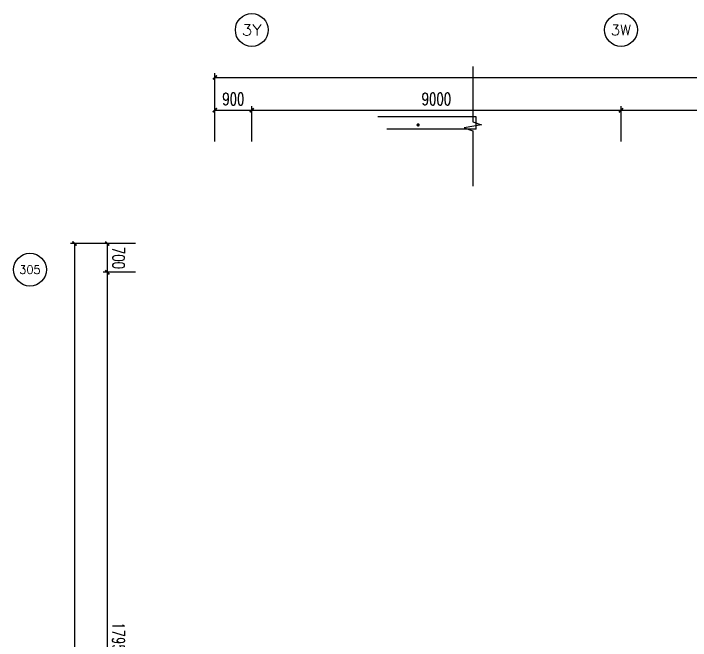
# Model space of a CAD drawing. Extents: x -474411 to 577939, y 0 to 1014176.
# Drawn here: x -318661 to -302161, y 611751 to 627024 of the extents above; entities that cross this region are included whole.
import ezdxf
from ezdxf.enums import TextEntityAlignment as Align

# ---------------------------------------------------------------- set-up
doc = ezdxf.new("R2010")
doc.units = 0
doc.header["$LTSCALE"] = 1000
doc.header["$MEASUREMENT"] = 0
doc.layers.get('Defpoints').update_dxf_attribs({"color": 210})
for name, color, linetype in [('A-AXIS-D', 1, 'Continuous'), ('A1$0$ICONS', 3, 'Continuous'), ('AS-WALL', 40, 'Continuous'), ('PUB_TEXT', 7, 'Continuous')]:
    doc.layers.add(name, color=color, linetype=linetype)
doc.styles.add('_TCH_AXIS', font='COMPLEX', dxfattribs={"bigfont": 'GBCBIG'})
doc.styles.add('_TCH_DIM_T3', font='SIMPLEX', dxfattribs={"width": 0.705882, "bigfont": 'GBCBIG'})
doc.styles.add('A-DIM_T3', font='SIMPLEX', dxfattribs={"width": 0.705882, "bigfont": 'GBCBIG'})
doc.dimstyles.new('_TCH_ARCH&&100', dxfattribs={"dimtxt": 297.5, "dimasz": 100, "dimexe": 100, "dimexo": 100, "dimgap": 126.25, "dimtad": 1, "dimdec": 0, "dimzin": 0, "dimdsep": 46, "dimtxsty": '_TCH_DIM_T3', "dimblk": 'ARCHTICK', "dimcen": 0.09, "dimclrt": 7, "dimazin": 2, "dimtfac": 1, "dimtdec": 0, "dimtix": 1, "dimtmove": 2, "dimatfit": 3, "dimfxl": 0, "dimtolj": 1, "dimtzin": 0, "dimarcsym": 0})
doc.dimstyles.new('A-DIM&&100', dxfattribs={"dimtxt": 297.5, "dimasz": 100, "dimexe": 100, "dimexo": 100, "dimgap": 126.25, "dimtad": 1, "dimdec": 0, "dimzin": 0, "dimdsep": 46, "dimtxsty": 'A-DIM_T3', "dimblk": 'ARCHTICK', "dimcen": 0.09, "dimclrt": 7, "dimazin": 2, "dimtfac": 1, "dimtdec": 0, "dimtix": 1, "dimtmove": 2, "dimatfit": 3, "dimfxl": 0, "dimtolj": 1, "dimtzin": 0, "dimarcsym": 0})

# ---------------------------------------------------------------- blocks, each defined once
blk = doc.blocks.new('_ArchTick')
at = {"color": 0, "linetype": 'ByBlock', "const_width": 0.4}
blk.add_lwpolyline([(-0.5, -0.5), (0.5, 0.5)], dxfattribs=at)
blk = doc.blocks.new('*D590')
at = {"layer": 'A-AXIS-D', "color": 0, "lineweight": -2}
for p, q in [((-315689, 621420), (-316476, 621420)), ((-316376, 621420), (-316376, 620720)), ((-315689, 620720), (-316476, 620720))]:
    blk.add_line(p, q, dxfattribs=at)
at = {"layer": 'Defpoints', "color": 0}
for p in [(-315589, 621420), (-316376, 620720), (-315589, 620720)]:
    blk.add_point(p, dxfattribs=at)
at = {"layer": 'A-AXIS-D', "color": 0, "lineweight": -2, "xscale": 100, "yscale": 100, "zscale": 100}
for p, rotation in [((-316376, 621420), 90), ((-316376, 620720), 270)]:
    blk.add_blockref('_ArchTick', p, dxfattribs=dict(at, rotation=rotation))
at = {"layer": 'A-AXIS-D', "color": 7, "insert": (-316101, 621070), "char_height": 297.5, "attachment_point": 5, "rotation": 270, "style": 'A-DIM_T3'}
blk.add_mtext('\\A1;700', dxfattribs=at)
blk = doc.blocks.new('*D591')
at = {"layer": 'A-AXIS-D', "color": 0, "lineweight": -2}
for p, q in [((-315689, 620720), (-316476, 620720)), ((-316376, 620720), (-316376, 602770)), ((-315689, 602770), (-316476, 602770))]:
    blk.add_line(p, q, dxfattribs=at)
at = {"layer": 'Defpoints', "color": 0}
for p in [(-315589, 620720), (-316376, 602770), (-315589, 602770)]:
    blk.add_point(p, dxfattribs=at)
at = {"layer": 'A-AXIS-D', "color": 0, "lineweight": -2, "xscale": 100, "yscale": 100, "zscale": 100}
for p, rotation in [((-316376, 620720), 90), ((-316376, 602770), 270)]:
    blk.add_blockref('_ArchTick', p, dxfattribs=dict(at, rotation=rotation))
at = {"layer": 'A-AXIS-D', "color": 7, "insert": (-316101, 611745), "char_height": 297.5, "attachment_point": 5, "rotation": 270, "style": 'A-DIM_T3'}
blk.add_mtext('\\A1;17950', dxfattribs=at)
blk = doc.blocks.new('*D694')
at = {"layer": 'A-AXIS-D', "color": 0, "lineweight": -2}
for p, q in [((-315789, 621420), (-317276, 621420)), ((-317176, 621420), (-317176, 548220)), ((-315789, 548220), (-317276, 548220))]:
    blk.add_line(p, q, dxfattribs=at)
at = {"layer": 'Defpoints', "color": 0}
for p in [(-315689, 621420), (-317176, 548220), (-315689, 548220)]:
    blk.add_point(p, dxfattribs=at)
at = {"layer": 'A-AXIS-D', "color": 0, "lineweight": -2, "xscale": 100, "yscale": 100, "zscale": 100}
for p, rotation in [((-317176, 621420), 90), ((-317176, 548220), 270)]:
    blk.add_blockref('_ArchTick', p, dxfattribs=dict(at, rotation=rotation))
at = {"layer": 'A-AXIS-D', "color": 7, "insert": (-316901, 584820), "char_height": 297.5, "attachment_point": 5, "rotation": 270, "style": 'A-DIM_T3'}
blk.add_mtext('\\A1;73200', dxfattribs=at)
blk = doc.blocks.new('*D695')
at = {"layer": 'A-AXIS-D', "color": 0, "lineweight": -2}
for p, q in [((-313754, 623910), (-313754, 624768)), ((-312854, 623910), (-312854, 624768)), ((-313754, 624668), (-312854, 624668))]:
    blk.add_line(p, q, dxfattribs=at)
at = {"layer": 'Defpoints', "color": 0}
for p in [(-312854, 624668), (-313754, 623810), (-312854, 623810)]:
    blk.add_point(p, dxfattribs=at)
at = {"layer": 'A-AXIS-D', "color": 0, "lineweight": -2, "xscale": 100, "yscale": 100, "zscale": 100, "rotation": 180}
blk.add_blockref('_ArchTick', (-313754, 624668), dxfattribs=at)
at = {"layer": 'A-AXIS-D', "color": 0, "lineweight": -2, "xscale": 100, "yscale": 100, "zscale": 100}
blk.add_blockref('_ArchTick', (-312854, 624668), dxfattribs=at)
at = {"layer": 'A-AXIS-D', "color": 7, "insert": (-313304, 624943), "char_height": 297.5, "attachment_point": 5, "style": '_TCH_DIM_T3'}
blk.add_mtext('\\A1;900', dxfattribs=at)
blk = doc.blocks.new('*D696')
at = {"layer": 'A-AXIS-D', "color": 0, "lineweight": -2}
for p, q in [((-312854, 623910), (-312854, 624768)), ((-303854, 623910), (-303854, 624768)), ((-312854, 624668), (-303854, 624668))]:
    blk.add_line(p, q, dxfattribs=at)
at = {"layer": 'Defpoints', "color": 0}
for p in [(-303854, 624668), (-312854, 623810), (-303854, 623810)]:
    blk.add_point(p, dxfattribs=at)
at = {"layer": 'A-AXIS-D', "color": 0, "lineweight": -2, "xscale": 100, "yscale": 100, "zscale": 100, "rotation": 180}
blk.add_blockref('_ArchTick', (-312854, 624668), dxfattribs=at)
at = {"layer": 'A-AXIS-D', "color": 0, "lineweight": -2, "xscale": 100, "yscale": 100, "zscale": 100}
blk.add_blockref('_ArchTick', (-303854, 624668), dxfattribs=at)
at = {"layer": 'A-AXIS-D', "color": 7, "insert": (-308354, 624943), "char_height": 297.5, "attachment_point": 5, "style": '_TCH_DIM_T3'}
blk.add_mtext('\\A1;9000', dxfattribs=at)
blk = doc.blocks.new('*D697')
at = {"layer": 'A-AXIS-D', "color": 0, "lineweight": -2}
for p, q in [((-303854, 623910), (-303854, 624768)), ((-294854, 623910), (-294854, 624768)), ((-303854, 624668), (-294854, 624668))]:
    blk.add_line(p, q, dxfattribs=at)
at = {"layer": 'Defpoints', "color": 0}
for p in [(-294854, 624668), (-303854, 623810), (-294854, 623810)]:
    blk.add_point(p, dxfattribs=at)
at = {"layer": 'A-AXIS-D', "color": 0, "lineweight": -2, "xscale": 100, "yscale": 100, "zscale": 100, "rotation": 180}
blk.add_blockref('_ArchTick', (-303854, 624668), dxfattribs=at)
at = {"layer": 'A-AXIS-D', "color": 0, "lineweight": -2, "xscale": 100, "yscale": 100, "zscale": 100}
blk.add_blockref('_ArchTick', (-294854, 624668), dxfattribs=at)
at = {"layer": 'A-AXIS-D', "color": 7, "insert": (-299354, 624943), "char_height": 297.5, "attachment_point": 5, "style": '_TCH_DIM_T3'}
blk.add_mtext('\\A1;9000', dxfattribs=at)
blk = doc.blocks.new('*D682')
at = {"layer": 'A-AXIS-D', "color": 0, "lineweight": -2}
for p, q in [((-313754, 624010), (-313754, 625568)), ((-128054, 624010), (-128054, 625568)), ((-313754, 625468), (-128054, 625468))]:
    blk.add_line(p, q, dxfattribs=at)
at = {"layer": 'Defpoints', "color": 0}
for p in [(-128054, 625468), (-313754, 623910), (-128054, 623910)]:
    blk.add_point(p, dxfattribs=at)
at = {"layer": 'A-AXIS-D', "color": 0, "lineweight": -2, "xscale": 100, "yscale": 100, "zscale": 100, "rotation": 180}
blk.add_blockref('_ArchTick', (-313754, 625468), dxfattribs=at)
at = {"layer": 'A-AXIS-D', "color": 0, "lineweight": -2, "xscale": 100, "yscale": 100, "zscale": 100}
blk.add_blockref('_ArchTick', (-128054, 625468), dxfattribs=at)
at = {"layer": 'A-AXIS-D', "color": 7, "insert": (-220904, 625743), "char_height": 297.5, "attachment_point": 5, "style": '_TCH_DIM_T3'}
blk.add_mtext('\\A1;185700', dxfattribs=at)

msp = doc.modelspace()

# ---------------------------------------------------------------- linework, layer by layer
at = {"layer": 'A-AXIS-D', "color": 8}
for centre in [(-312854.2, 626624), (-303854.2, 626624), (-318260.9, 620784.3)]:
    msp.add_circle(centre, 400, dxfattribs=at)
at = {"layer": 'A1$0$ICONS', "color": 8}
msp.add_lwpolyline([(-307463.3, 625730.1), (-307463.3, 624387.6), (-307253.3, 624311.1), (-307673.3, 624237.1), (-307463.3, 624162.6), (-307463.3, 622820.1)], dxfattribs=at)
at = {"layer": 'A1$0$ICONS', "color": 8, "const_width": 40}
msp.add_lwpolyline([(-308791, 624292.1, 1), (-308809, 624327.9, 1)], format="xyb", close=True, dxfattribs=at)
msp.add_lwpolyline([(-308791, 624292.1, 1), (-308809, 624327.9, 1)], format="xyb", close=True, dxfattribs=at)
at = {"layer": 'AS-WALL', "color": 8}
for p, q in [((-307387.9, 624510.1), (-309780, 624510.1)), ((-307387.9, 624210.1), (-307387.9, 624510.1)), ((-307387.9, 624210.1), (-309561.9, 624210.1))]:
    msp.add_line(p, q, dxfattribs=at)

# ---------------------------------------------------------------- texts
at = {"layer": 'PUB_TEXT', "color": 8, "style": '_TCH_AXIS'}
for s, height, p, p2 in [('3Y', 270.86, (-313099.3, 626488.5), (-312609.1, 626488.5)), ('3W', 255.29, (-304103.4, 626496.3), (-303605, 626496.3)), ('305', 206.28, (-318521.2, 620681.1), (-318000.6, 620681.1))]:
    msp.add_text(s, height=height, dxfattribs=at).set_placement(p, p2, align=Align.FIT)

# ---------------------------------------------------------------- dimensions: what is measured, and where the dimension line sits
at = {"layer": 'A-AXIS-D', "color": 8}
for base, p1, p2, picture, middle in [((-128054.2, 625467.8), (-313754.2, 623909.8), (-128054.2, 623909.8), '*D682', (-220904.2, 625742.8)), ((-312854.2, 624667.8), (-313754.2, 623809.8), (-312854.2, 623809.8), '*D695', (-313304.2, 624942.8)), ((-303854.2, 624667.8), (-312854.2, 623809.8), (-303854.2, 623809.8), '*D696', (-308354.2, 624942.8)), ((-294854.2, 624667.8), (-303854.2, 623809.8), (-294854.2, 623809.8), '*D697', (-299354.2, 624942.8))]:
    dim = msp.add_linear_dim(base=base, p1=p1, p2=p2, angle=0, dimstyle='_TCH_ARCH&&100', override={"dimgap": 0}, dxfattribs=at)
    dim.commit()
    dim.dimension.update_dxf_attribs({"geometry": picture, "text_midpoint": middle, "dimtype": 161})
for base, p1, p2, picture, middle in [((-317175.8, 548219.9), (-315689.4, 621420), (-315689.4, 548219.9), '*D694', (-316900.8, 584820)), ((-316375.8, 620720), (-315589.4, 621420), (-315589.4, 620720), '*D590', (-316100.8, 621070)), ((-316375.8, 602770), (-315589.4, 620720), (-315589.4, 602770), '*D591', (-316100.8, 611745))]:
    dim = msp.add_linear_dim(base=base, p1=p1, p2=p2, angle=270, dimstyle='A-DIM&&100', override={"dimgap": 0}, dxfattribs=at)
    dim.commit()
    dim.dimension.update_dxf_attribs({"geometry": picture, "text_midpoint": middle, "dimtype": 161, "text_rotation": 270})

doc.saveas('drawing.dxf')
